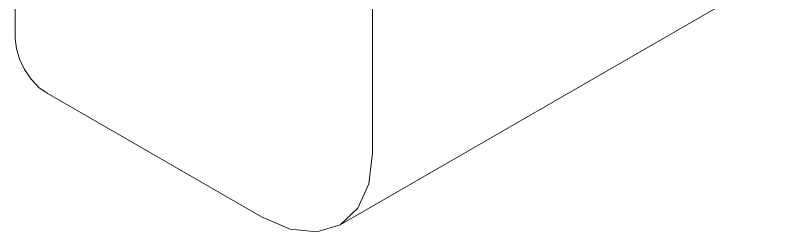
# Model space of a CAD drawing. Header units: millimetres. Extents: x -88595 to 880822, y -1054509 to -148035.
# Drawn here: x 433813.3 to 434152.8, y -345092.1 to -344995.5 of the extents above; entities that cross this region are included whole.
import ezdxf

# ---------------------------------------------------------------- set-up
doc = ezdxf.new("R2010")
doc.units = ezdxf.units.MM
doc.layers.add('Оборудование', color=7, linetype='Continuous', lineweight=18)

# ---------------------------------------------------------------- blocks, each defined once
blk = doc.blocks.new('$0$ADSK_Настенный внутренний блок кондиционера1 - 1U24TL5FRA-A-3264667-В_ОВ3_1')
at = {"layer": 'Оборудование'}
for p, q in [((-18248.75, 7202.87), (-17535.99, 7614.39)), ((-18393.36, 7517.72), (-18393.36, 7285.95)), ((-18234.26, 7234.92), (-18234.26, 7412.91)), ((-18379.21, 7261.45), (-18283.75, 7206.34))]:
    blk.add_line(p, q, dxfattribs=at)
for points in [[(-18393.36, 7285.95, 0), (-18392.87, 7281.44, 0), (-18391.46, 7276.69, 0), (-18389.21, 7272.01, 0), (-18386.28, 7267.72, 0), (-18382.87, 7264.12, 0), (-18379.21, 7261.45, 0)], [(-18283.75, 7206.34, 0), (-18270.94, 7200.89, 0), (-18259.01, 7199.71, 0), (-18248.75, 7202.87, 0), (-18240.89, 7210.17, 0), (-18235.94, 7221.1, 0), (-18234.26, 7234.92, 0)]]:
    blk.add_polyline3d(points, dxfattribs=at)

msp = doc.modelspace()

# ---------------------------------------------------------------- block references
at = {"layer": 'Оборудование'}
msp.add_blockref('$0$ADSK_Настенный внутренний блок кондиционера1 - 1U24TL5FRA-A-3264667-В_ОВ3_1', (452206.65, -352291.81), dxfattribs=at)

doc.saveas('drawing.dxf')
